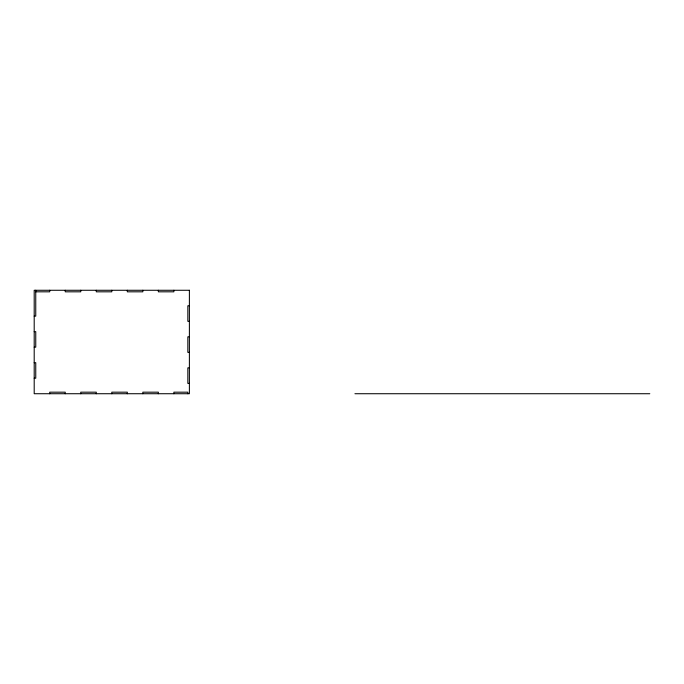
<?xml version="1.0" encoding="UTF-8"?>
<svg xmlns="http://www.w3.org/2000/svg" width="684" height="684" viewBox="0 0 684 684"><rect width="100%" height="100%" fill="white"/><g stroke="black" fill="none" stroke-linecap="round" stroke-linejoin="round"><path stroke-width="1.03" d="M35.756 291.82L49.718 291.82L49.718 290.272M189.391 305.791L187.843 305.791L187.843 321.309L189.391 321.309M34.2 316.136L35.756 316.136L35.756 290.272M34.2 331.654L35.756 331.654L35.756 347.173L34.2 347.173M189.391 336.827L187.843 336.827L187.843 352.346L189.391 352.346M34.2 362.691L35.756 362.691L35.756 378.209L34.2 378.209M189.391 367.864L187.843 367.864L187.843 383.382L189.391 383.382M354.936 393.727L649.8 393.727M187.843 393.727L187.843 392.18L173.873 392.18L173.873 393.727M173.873 290.272L173.873 291.82L158.355 291.82L158.355 290.272M158.355 393.727L158.355 392.18L142.836 392.18L142.836 393.727M142.836 290.272L142.836 291.82L127.318 291.82L127.318 290.272M127.318 393.727L127.318 392.18L111.8 392.18L111.8 393.727M111.8 290.272L111.8 291.82L96.282 291.82L96.282 290.272M96.282 393.727L96.282 392.18L80.755 392.18L80.755 393.727M80.755 290.272L80.755 291.82L65.236 291.82L65.236 290.272M65.236 393.727L65.236 392.18L49.718 392.18L49.718 393.727M189.391 290.272L34.2 290.272L34.2 393.727L189.391 393.727L189.391 290.272"/></g></svg>
